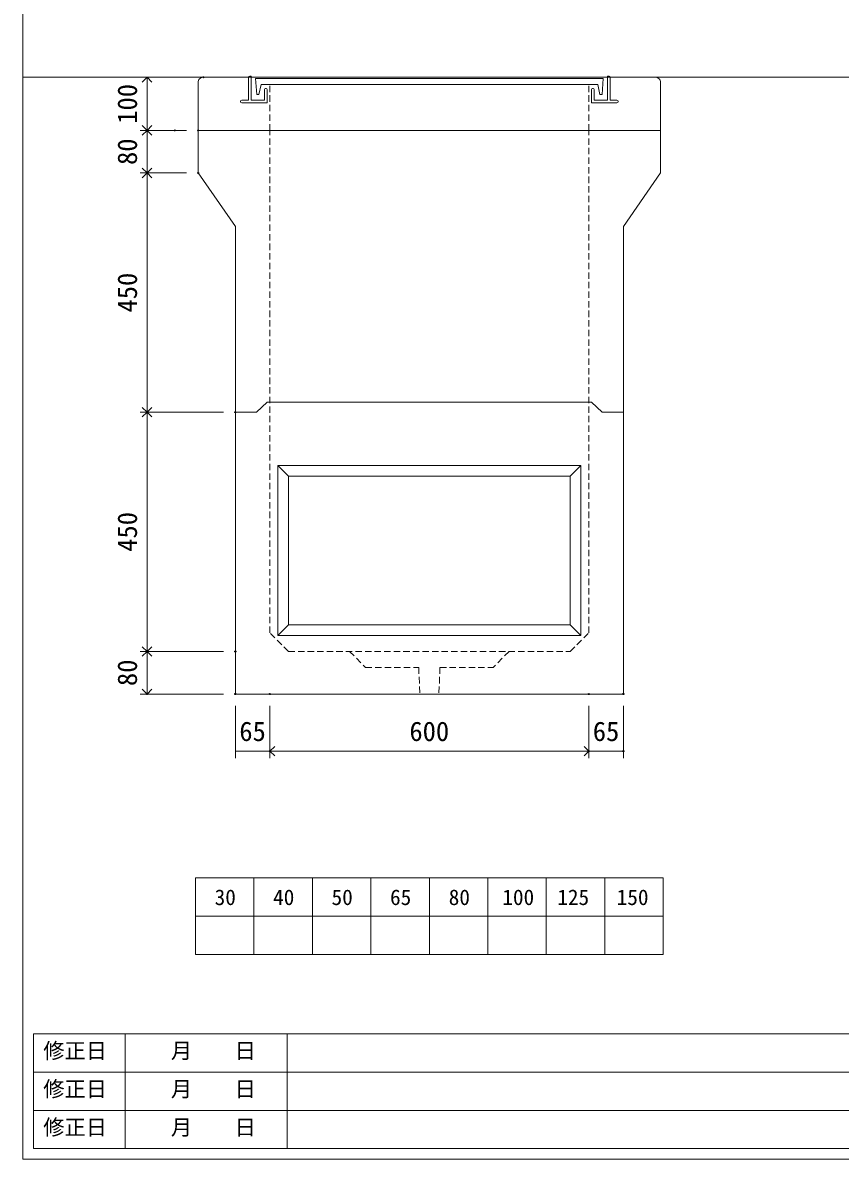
# Model space of a CAD drawing. Units: millimetres, scale not verified. Extents: x -4890 to 18495, y -2286 to 2286.
# Drawn here: x -1230 to 308, y -1989 to 149 of the extents above; entities that cross this region are included whole.
import ezdxf
from ezdxf.enums import TextEntityAlignment as Align

# ---------------------------------------------------------------- set-up
doc = ezdxf.new("R2010")
doc.units = ezdxf.units.MM
doc.header["$LTSCALE"] = 10
doc.header["$PDMODE"] = 32
doc.header["$PDSIZE"] = 2
doc.linetypes.add('DASHED1', pattern=[1.8, 1.2, -0.6])
doc.layers.add('0-1_Defpoints', color=7, linetype='Continuous')
for name, color, linetype, lineweight in [('0-2_waku', 7, 'Continuous', 18), ('0-3_gaikei', 7, 'Continuous', 18), ('0-4_kakure', 7, 'DASHED1', 5), ('0-5_sunpou', 7, 'Continuous', 5), ('0-9_uchigawa', 6, 'Continuous', 18), ('0-B_futa', 3, 'Continuous', 18), ('0-C_GL', 4, 'Continuous', 18), ('0-E_文字１', 7, 'Continuous', 18)]:
    doc.layers.add(name, color=color, linetype=linetype, lineweight=lineweight)
doc.styles.add('ＭＳ ゴシック', font='')
doc.styles.get('ＭＳ ゴシック').set_extended_font_data('MS Gothic')

# ---------------------------------------------------------------- blocks, each defined once
blk = doc.blocks.new('D7')
at = {"layer": '0-1_Defpoints'}
for p in [(617.32, 1104.36), (682.32, 1104.36), (682.32, 996.89)]:
    blk.add_point(p, dxfattribs=at)
at = {"layer": '0-5_sunpou'}
for p, q in [((617.32, 1082.36), (617.32, 983.89)), ((682.32, 1082.36), (682.32, 983.89)), ((617.32, 996.89), (682.32, 996.89))]:
    blk.add_line(p, q, dxfattribs=at)
at = {"layer": '0-5_sunpou', "style": 'ＭＳ ゴシック'}
blk.add_text('65', height=36.66, dxfattribs=at).set_placement((624.82, 1004.89), align=Align.BOTTOM_LEFT)
blk = doc.blocks.new('_Open90')
at = {"layer": '0-5_sunpou'}
blk.add_line((0, 0), (-1, 0), dxfattribs=at)
blk.add_lwpolyline([(-0.5, 0.5), (0, 0), (-0.5, -0.5)], dxfattribs=at)
blk = doc.blocks.new('D8')
at = {"layer": '0-1_Defpoints'}
for p in [(682.32, 1104.36), (1282.32, 1104.36), (1282.32, 996.89)]:
    blk.add_point(p, dxfattribs=at)
at = {"layer": '0-5_sunpou'}
for p, q in [((682.32, 1082.36), (682.32, 983.89)), ((1282.32, 1082.36), (1282.32, 983.89)), ((700.32, 996.89), (1264.32, 996.89))]:
    blk.add_line(p, q, dxfattribs=at)
at = {"layer": '0-5_sunpou', "xscale": 18, "yscale": 18, "rotation": 180}
blk.add_blockref('_Open90', (682.32, 996.89), dxfattribs=at)
at = {"layer": '0-5_sunpou', "xscale": 18, "yscale": 18}
blk.add_blockref('_Open90', (1282.32, 996.89), dxfattribs=at)
at = {"layer": '0-5_sunpou', "style": 'ＭＳ ゴシック'}
blk.add_text('600', height=36.66, dxfattribs=at).set_placement((944.82, 1004.89), align=Align.BOTTOM_LEFT)
blk = doc.blocks.new('D9')
at = {"layer": '0-1_Defpoints'}
for p in [(1282.32, 1104.36), (1347.32, 1104.36), (1347.32, 996.89)]:
    blk.add_point(p, dxfattribs=at)
at = {"layer": '0-5_sunpou'}
for p, q in [((1282.32, 1082.36), (1282.32, 983.89)), ((1347.32, 1082.36), (1347.32, 983.89)), ((1282.32, 996.89), (1347.32, 996.89))]:
    blk.add_line(p, q, dxfattribs=at)
at = {"layer": '0-5_sunpou', "style": 'ＭＳ ゴシック'}
blk.add_text('65', height=36.66, dxfattribs=at).set_placement((1289.82, 1004.89), align=Align.BOTTOM_LEFT)
blk = doc.blocks.new('D10')
at = {"layer": '0-1_Defpoints'}
for p in [(557.32, 2264.36), (451.29, 2164.36), (503.32, 2164.36)]:
    blk.add_point(p, dxfattribs=at)
at = {"layer": '0-5_sunpou'}
for p, q in [((535.32, 2264.36), (438.29, 2264.36)), ((451.29, 2246.36), (451.29, 2182.36)), ((481.32, 2164.36), (438.29, 2164.36))]:
    blk.add_line(p, q, dxfattribs=at)
at = {"layer": '0-5_sunpou', "xscale": 18, "yscale": 18}
for p, rotation in [((451.29, 2264.36), 90), ((451.29, 2164.36), 270)]:
    blk.add_blockref('_Open90', p, dxfattribs=dict(at, rotation=rotation))
at = {"layer": '0-5_sunpou', "style": 'ＭＳ ゴシック'}
blk.add_text('100', height=36.66, rotation=90, dxfattribs=at).set_placement((443.29, 2176.86), align=Align.BOTTOM_LEFT)
blk = doc.blocks.new('D11')
at = {"layer": '0-1_Defpoints'}
for p in [(547.32, 2164.36), (451.29, 2084.36), (547.32, 2084.36)]:
    blk.add_point(p, dxfattribs=at)
at = {"layer": '0-5_sunpou'}
for p, q in [((525.32, 2164.36), (438.29, 2164.36)), ((451.29, 2146.36), (451.29, 2102.36)), ((525.32, 2084.36), (438.29, 2084.36))]:
    blk.add_line(p, q, dxfattribs=at)
at = {"layer": '0-5_sunpou', "xscale": 18, "yscale": 18}
for p, rotation in [((451.29, 2164.36), 90), ((451.29, 2084.36), 270)]:
    blk.add_blockref('_Open90', p, dxfattribs=dict(at, rotation=rotation))
at = {"layer": '0-5_sunpou', "style": 'ＭＳ ゴシック'}
blk.add_text('80', height=36.66, rotation=90, dxfattribs=at).set_placement((443.29, 2099.36), align=Align.BOTTOM_LEFT)
blk = doc.blocks.new('D12')
at = {"layer": '0-1_Defpoints'}
for p in [(547.32, 2084.36), (451.29, 1634.36), (617.32, 1634.36)]:
    blk.add_point(p, dxfattribs=at)
at = {"layer": '0-5_sunpou'}
for p, q in [((525.32, 2084.36), (438.29, 2084.36)), ((451.29, 2066.36), (451.29, 1652.36)), ((595.32, 1634.36), (438.29, 1634.36))]:
    blk.add_line(p, q, dxfattribs=at)
at = {"layer": '0-5_sunpou', "xscale": 18, "yscale": 18}
for p, rotation in [((451.29, 2084.36), 90), ((451.29, 1634.36), 270)]:
    blk.add_blockref('_Open90', p, dxfattribs=dict(at, rotation=rotation))
at = {"layer": '0-5_sunpou', "style": 'ＭＳ ゴシック'}
blk.add_text('450', height=36.66, rotation=90, dxfattribs=at).set_placement((443.29, 1821.86), align=Align.BOTTOM_LEFT)
blk = doc.blocks.new('D13')
at = {"layer": '0-1_Defpoints'}
for p in [(617.32, 1634.36), (451.29, 1184.36), (617.32, 1184.36)]:
    blk.add_point(p, dxfattribs=at)
at = {"layer": '0-5_sunpou'}
for p, q in [((595.32, 1634.36), (438.29, 1634.36)), ((451.29, 1616.36), (451.29, 1202.36)), ((595.32, 1184.36), (438.29, 1184.36))]:
    blk.add_line(p, q, dxfattribs=at)
at = {"layer": '0-5_sunpou', "xscale": 18, "yscale": 18}
for p, rotation in [((451.29, 1634.36), 90), ((451.29, 1184.36), 270)]:
    blk.add_blockref('_Open90', p, dxfattribs=dict(at, rotation=rotation))
at = {"layer": '0-5_sunpou', "style": 'ＭＳ ゴシック'}
blk.add_text('450', height=36.66, rotation=90, dxfattribs=at).set_placement((443.29, 1371.86), align=Align.BOTTOM_LEFT)
blk = doc.blocks.new('D14')
at = {"layer": '0-1_Defpoints'}
for p in [(617.32, 1184.36), (451.29, 1104.36), (617.32, 1104.36)]:
    blk.add_point(p, dxfattribs=at)
at = {"layer": '0-5_sunpou'}
for p, q in [((595.32, 1184.36), (438.29, 1184.36)), ((451.29, 1166.36), (451.29, 1122.36)), ((595.32, 1104.36), (438.29, 1104.36))]:
    blk.add_line(p, q, dxfattribs=at)
at = {"layer": '0-5_sunpou', "xscale": 18, "yscale": 18}
for p, rotation in [((451.29, 1184.36), 90), ((451.29, 1104.36), 270)]:
    blk.add_blockref('_Open90', p, dxfattribs=dict(at, rotation=rotation))
at = {"layer": '0-5_sunpou', "style": 'ＭＳ ゴシック'}
blk.add_text('80', height=36.66, rotation=90, dxfattribs=at).set_placement((443.29, 1119.36), align=Align.BOTTOM_LEFT)

msp = doc.modelspace()

# ---------------------------------------------------------------- linework, layer by layer
at = {"layer": '0-2_waku'}
for p, q in [((-1230, 2286.34), (-1230, -1988.66)), ((-905, -1459.66), (-25, -1459.66)), ((-905, -1459.66), (-905, -1603.66)), ((-905, -1459.66), (-905, -1603.66)), ((-905, -1459.66), (-905, -1603.66)), ((-905, -1459.66), (-905, -1603.66)), ((-795, -1459.66), (-795, -1603.66)), ((-685, -1459.66), (-685, -1603.66)), ((-685, -1459.66), (-685, -1603.66)), ((-575, -1459.66), (-575, -1603.66)), ((-465, -1459.66), (-465, -1603.66)), ((-355, -1459.66), (-355, -1603.66)), ((-245, -1459.66), (-245, -1603.66)), ((-135, -1459.66), (-135, -1603.66)), ((-25, -1459.66), (-25, -1603.66)), ((-905, -1531.66), (-25, -1531.66)), ((-905, -1603.66), (-25, -1603.66)), ((-1210, -1752.66), (-1210, -1968.66)), ((-1210, -1752.66), (818, -1752.66)), ((-1037.5, -1752.66), (-1037.5, -1968.66)), ((-732.5, -1752.66), (-732.5, -1968.66)), ((-732.5, -1752.66), (-732.5, -1968.66)), ((-1210, -1824.66), (818, -1824.66)), ((-1210, -1896.66), (530, -1896.66)), ((-1210, -1968.66), (818, -1968.66)), ((-1230, -1988.66), (4890, -1988.66)), ((-1230, -1988.66), (4890, -1988.66))]:
    msp.add_line(p, q, dxfattribs=at)
at = {"layer": '0-3_gaikei'}
for p, q in [((-890, 46.34), (-805, 46.34)), ((-125, 46.34), (-40, 46.34)), ((-900, -53.66), (-900, 36.34)), ((-30, -53.66), (-30, 36.34)), ((-900, -53.66), (-900, -133.66)), ((-900, -53.66), (-30, -53.66)), ((-30, -53.66), (-30, -133.66)), ((-830, -234.66), (-900, -133.66)), ((-100, -234.66), (-30, -133.66)), ((-830, -1113.66), (-830, -234.66)), ((-100, -234.66), (-100, -283.66)), ((-100, -1113.66), (-100, -234.66)), ((-770, -564.66), (-790, -583.66)), ((-770, -564.66), (-790, -583.66)), ((-770, -564.66), (-790, -583.66)), ((-770, -564.66), (-160, -564.66)), ((-140, -583.66), (-160, -564.66)), ((-830, -583.66), (-790, -583.66)), ((-830, -583.66), (-790, -583.66)), ((-830, -583.66), (-790, -583.66)), ((-140, -583.66), (-100, -583.66)), ((-100, -583.66), (-140, -583.66)), ((-100, -583.66), (-140, -583.66)), ((-100, -583.66), (-140, -583.66)), ((-830, -1113.66), (-100, -1113.66))]:
    msp.add_line(p, q, dxfattribs=at)
for points in [[(-140, -583.66), (-160, -564.66), (-140, -583.66)], [(-140, -583.66), (-100, -583.66), (-140, -583.66)]]:
    msp.add_lwpolyline(points, dxfattribs=at)
for centre, radius, start, end in [((-890.58, 36.92), 9.44, 86.47383, 183.52617), ((-39.67, 36.67), 9.68, 358.04251, 91.95749)]:
    msp.add_arc(centre, radius, start, end, dxfattribs=at)
at = {"layer": '0-4_kakure'}
for p, q in [((-765, -53.66), (-765, 32.84)), ((-165, -53.66), (-165, 32.84)), ((-765, -998.66), (-765, -53.66)), ((-165, -998.66), (-165, -53.66)), ((-730, -1033.66), (-765, -998.66)), ((-200, -1033.66), (-165, -998.66)), ((-730, -1033.66), (-200, -1033.66)), ((-615, -1033.66), (-585, -1063.66)), ((-315, -1033.66), (-345, -1063.66)), ((-445, -1063.66), (-447, -1113.66)), ((-445, -1063.66), (-345, -1063.66))]:
    msp.add_line(p, q, dxfattribs=at)
msp.add_lwpolyline([(-585, -1063.66), (-485, -1063.66), (-483, -1113.66)], dxfattribs=at)
at = {"layer": '0-9_uchigawa'}
for p, q in [((-750, -683.66), (-750, -1003.66)), ((-750, -683.66), (-180, -683.66)), ((-750, -683.66), (-730, -703.66)), ((-200, -703.66), (-180, -683.66)), ((-180, -683.66), (-180, -1003.66)), ((-730, -703.66), (-730, -983.66)), ((-730, -703.66), (-730, -983.66)), ((-730, -703.66), (-200, -703.66)), ((-200, -703.66), (-200, -983.66)), ((-200, -703.66), (-200, -983.66)), ((-750, -1003.66), (-730, -983.66)), ((-750, -1003.66), (-465, -1003.66)), ((-730, -983.66), (-465, -983.66)), ((-465, -983.66), (-200, -983.66)), ((-465, -1003.66), (-180, -1003.66)), ((-180, -1003.66), (-200, -983.66))]:
    msp.add_line(p, q, dxfattribs=at)
at = {"layer": '0-B_futa'}
for p, q in [((-805, 46.34), (-805, 3.34)), ((-803, 48.34), (-800, 48.34)), ((-800, 48.34), (-800, 3.34)), ((-792.19, 43.84), (-137.86, 43.84)), ((-792.19, 43.84), (-789.7, 13.84)), ((-137.86, 43.84), (-140.11, 13.84)), ((-130, 48.34), (-130, 3.34)), ((-130, 48.34), (-127, 48.34)), ((-125, 46.34), (-125, 3.34)), ((-781.67, 32.84), (-785.99, 13.84)), ((-781.67, 32.84), (-148.33, 32.84)), ((-775, 23.34), (-775, 3.34)), ((-773, 25.34), (-772, 25.34)), ((-770, 23.34), (-770, -1.66)), ((-160, 23.34), (-160, -1.66)), ((-157, 25.34), (-158, 25.34)), ((-155, 23.34), (-155, 3.34)), ((-148.33, 32.84), (-144.01, 13.84)), ((-820, 1.34), (-820, 0.34)), ((-818, 3.34), (-805, 3.34)), ((-800, 3.34), (-775, 3.34)), ((-789.7, 13.84), (-785.99, 13.84)), ((-130, 3.34), (-155, 3.34)), ((-140.11, 13.84), (-144.01, 13.84)), ((-112, 3.34), (-125, 3.34)), ((-110, 1.34), (-110, 0.34)), ((-770, -1.66), (-818, -1.66)), ((-160, -1.66), (-112, -1.66))]:
    msp.add_line(p, q, dxfattribs=at)
for centre, start, end in [((-803, 46.34), 90, 180), ((-127, 46.34), 0, 90), ((-773, 23.34), 90, 180), ((-772, 23.34), 0, 90), ((-158, 23.34), 90, 180), ((-157, 23.34), 0, 90), ((-818, 1.34), 90, 180), ((-818, 0.34), 180, 270), ((-112, 1.34), 0, 90), ((-112, 0.34), 270, 0)]:
    msp.add_arc(centre, 2, start, end, dxfattribs=at)
at = {"layer": '0-C_GL'}
msp.add_line((-1230, 46.34), (4890, 46.34), dxfattribs=at)

# ---------------------------------------------------------------- block references
at = {"layer": '0-5_sunpou'}
for name in ['D10', 'D11', 'D12', 'D13', 'D14', 'D7', 'D8', 'D9']:
    msp.add_blockref(name, (-1447.32, -2218.02), dxfattribs=at)

# ---------------------------------------------------------------- texts
at = {"layer": '0-E_文字１', "style": 'ＭＳ ゴシック'}
for s, p in [('30', (-868.93, -1519.36)), ('40', (-758.93, -1519.36)), ('50', (-648.93, -1519.36)), ('65', (-538.93, -1519.36)), ('80', (-428.53, -1519.36)), ('100', (-327.65, -1519.36)), ('125', (-224.26, -1519.36)), ('150', (-112.5, -1519.36)), ('修正日', (-1191.35, -1807.95)), ('\u3000\u3000月\u3000\u3000日', (-1031.2, -1807.95)), ('修正日', (-1191.35, -1879.95)), ('\u3000\u3000月\u3000\u3000日', (-1031.2, -1879.95)), ('修正日', (-1191.35, -1951.95)), ('\u3000\u3000月\u3000\u3000日', (-1031.2, -1951.95))]:
    msp.add_text(s, height=29.33, dxfattribs=at).set_placement(p, align=Align.BOTTOM_LEFT)

doc.saveas('drawing.dxf')
